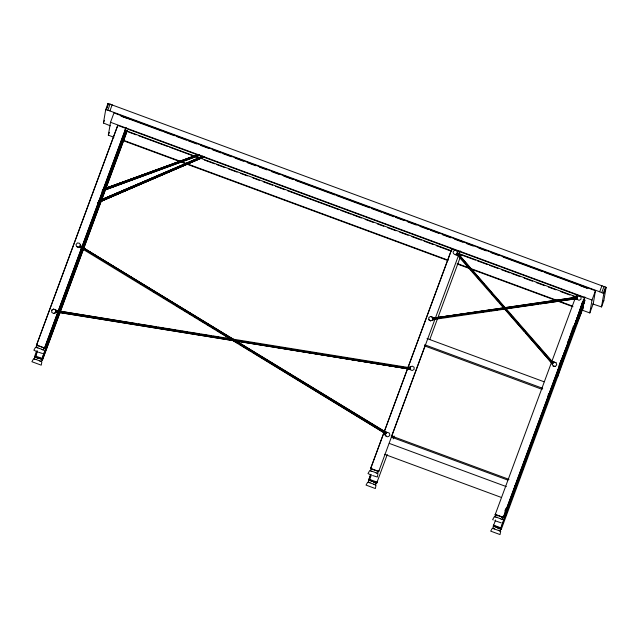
<?xml version="1.0" encoding="UTF-8"?>
<svg xmlns="http://www.w3.org/2000/svg" width="638" height="638" viewBox="0 0 638 638"><rect width="100%" height="100%" fill="white"/><g stroke="black" fill="none" stroke-linecap="round" stroke-linejoin="round"><path stroke-width="0.96" d="M573.801 327.358L581.066 309.183L581.585 309.374L581.186 312.787L558.984 365.622M56.846 310.634L56.806 312.118L53.608 313.513L51.718 312.373L51.766 310.14L53.696 309.071L56.838 310.682L136.524 323.721M273.239 346.817L408.99 369.027L412.148 370.55L414.086 369.458L414.126 367.257L412.236 366.116L409.022 367.592L56.838 310.682L55.586 309.964L55.546 312.692L53.616 313.481M55.57 311.312L409.022 368.238C410.569 372.775 411.478 364.681 409.03 367.544L408.99 369.027L236.834 341.202M430.754 316.432L433.896 318.035L433.896 318.689L433.872 319.423L430.666 320.866L428.776 319.734L428.824 317.493L430.754 316.432L433.904 317.995L468.42 313.194M577.231 296.67L577.175 299.453L575.915 298.791L577.231 296.67L575.947 297.356L433.896 318.035L575.955 297.308L579.16 295.88L581.043 297.053L581.003 299.254L579.065 300.323L575.923 298.744L433.864 319.471C431.447 322.262 432.309 314.255 433.896 318.689L577.207 298.05M408.99 369.027L409.006 368.317M38.001 358.341L34.42 357.017L34.508 356.538L42.547 359.513L42.467 359.991L41.693 359.657M37.53 344.56L37.171 345.772L36.39 345.485L117.711 125.391L584.671 297.818L582.622 309.829M35.497 356.483L35.569 356.052L42.06 358.444L41.98 358.875L39.205 357.854M43.942 347.391L43.655 348.165L44.429 348.452L126.061 127.512M51.766 310.172L53.696 309.071M79.662 246.188L385.208 432.588C390.177 431.647 380.966 432.054 386.261 436.352C388.558 437.923 391.07 434.821 389.06 432.907L385.663 432.054L81.098 246.443C80.061 248.836 75.786 247.081 76.002 244.625L77.397 242.919L79.583 243.277L81.09 246.491L200.013 319.295M78.785 247.289L80.532 245.12L81.09 246.491L234.226 339.815M110.342 125.838L103.428 123.014L105.709 109.64L108.005 103.428L606.1 287.347L603.819 300.721L601.522 306.934L592.654 303.927M107.359 107.248L108.005 103.428M113.931 137.234L108.324 135.16L110.518 122.273L113.971 112.95L595.453 290.745L593.26 303.624L589.815 312.947L582.335 310.188M117.392 127.241L117.711 125.391M104.919 188.744L126.428 130.351L127.129 131.125L106.044 188.106M370.718 474.313L368.565 480.398L370.638 474.792M371.667 467.941L371.308 469.153L370.526 468.866L451.816 248.86M369.346 480.637L371.436 474.752M373.884 482.32L376.603 483.365L376.97 482.113L369.705 479.433M378.653 471.354L378.573 471.833L460.205 250.894M376.899 482.543L376.97 482.113M378.86 471.059L378.932 470.621M385.304 434.502L385.208 432.588L386.181 433.409M386.261 436.352L384.754 433.162M428.776 319.734L430.666 320.866M425.02 346.833L425.339 344.999L391.277 437.062L507.864 480.111M553.106 363.174L457.701 254.331C453.586 256.755 458.188 250 458.14 253.852C457.047 256.173 452.82 254.403 453.06 251.978L454.455 250.279L456.633 250.63L458.148 253.804L484.713 284.556M456.633 250.662L454.447 250.303M461.266 254.498L429.805 339.52M500.846 527.849L493.581 525.17L493.214 526.43L495.582 519.994M497.903 515.895L495.184 514.89L495.263 514.411L503.302 517.378L503.222 517.865L501.436 517.203M493.581 525.17L493.509 525.6L499.865 527.953M495.543 513.678L495.184 514.89M500.487 529.062L556.862 376.412M502.441 517.577L502.808 516.365M497.68 528.073L501.253 529.396L501.34 528.918L493.294 525.943M513.773 490.096L513.119 494.729M513.502 493.692L514.914 485.438M555.985 362.679L553.983 362.105L552.133 362.352C553.098 366.148 550.61 362.655 552.588 361.826L555.985 362.679L556.759 364.769L555.363 366.475L553.186 366.116L551.663 362.974L525.736 333.028M546.798 403.695L548.513 393.606M553.186 366.116L555.371 366.443M575.947 297.356L577.175 299.429M575.915 298.791L540.402 303.784M589.815 312.947L592.008 300.067L595.453 290.745M601.522 306.934L603.803 293.56L606.1 287.347M555.857 377.417L555.196 379.179L561.536 359.848M577.733 316.807L581.066 309.183M581.585 309.374L581.019 309.374M556.519 375.599L556.184 376.42M565.834 348.444L555.77 377.521L556.288 377.712L557.7 376.276L582.909 300.937M569.327 338.18L573.45 326.058M582.59 301.87L557.094 376.707L555.714 379.371L555.196 379.124M580.604 311.998L581.306 310.196M105.709 109.64L106.283 109.72L108.588 103.508M106.283 109.72L107.822 110.191L110.119 103.978M103.428 123.014L104.417 120.351M107.822 110.191L109.903 110.924L112.2 104.712M108.324 135.16L109.361 132.361M36.39 345.485L117.591 125.957M36.055 347.463L36.821 345.389L40.489 346.514L44.086 348.069L43.32 350.142L42.85 349.855M34.42 357.017L36.581 350.932M41.35 361.674L42.116 359.609L38.519 358.046L34.851 356.921L34.085 358.995L34.596 359.066M37.299 351.379L35.21 357.264L37.57 350.876M44.429 348.452L125.981 127.999M41.773 359.226L126.428 130.351M41.98 358.875L58.927 313.075M59.621 311.2L99.727 202.764M100.421 200.898L104.225 190.618M42.547 359.513L100.948 201.64M101.633 199.766L127.209 130.646M42.467 359.991L105.358 189.972M370.526 468.866L383.661 433.369M384.347 431.495L452.079 248.405M368.222 482.376L368.987 480.302L372.656 481.427L376.253 482.982L375.487 485.055M371.428 469.058L370.957 468.77L378.222 471.45L377.457 473.524L376.986 473.236M393.375 437.827L394.061 435.969M376.603 483.365L387.274 454.503M393.191 438.88L393.877 437.022M495.255 514.459L576.465 294.884M501.635 519.26L502.106 519.547L502.872 517.474L499.275 515.919L495.606 514.794L494.841 516.868L495.351 516.94M498.358 530.226L500.144 531.087L500.91 529.014L493.645 526.334L492.879 528.4L494.721 528.886M504.81 511.19L505.846 508.382M503.302 517.378L584.855 296.925M503.222 517.865L584.424 298.337M560.323 367.065L577.956 319.391M580.724 311.918L584.871 300.697M500.774 528.288L556.448 377.784M568.546 345.062L572.35 334.783M573.044 332.916L573.737 331.042M581.689 309.542L584.105 303.002M501.253 529.396L583.579 306.591M603.803 293.56L599.696 291.781L601.993 285.561M601.762 292.579L604.058 286.366M603.269 293.233L605.566 287.012M555.77 377.521L556.599 375.319M555.714 379.371L556.376 377.608M567.365 342.981L569.255 338.387M559.741 363.78L581.019 312.03L579.631 312.213L580.516 310.634L581.035 310.826M457.685 254.418L458.148 253.804L552.58 361.866L553.975 362.137M385.312 434.47L387.059 432.341M552.237 364.242L553.983 362.105M76.783 246.683L80.181 247.552L384.746 433.21L385.2 432.668M432.596 320.053L433.896 318.689L432.62 318.673M410.306 366.906L409.022 368.238L410.282 368.286M556.751 375.272L556.145 375.702L556.312 376.42L557.7 376.276L557.118 375.511L557.7 376.276M202.517 156.804L98.069 202.661L204.71 156.605L97.789 202.653L204.455 156.828M202.804 156.015L98.954 200.898L194.207 160.018M98.236 201.991L202.509 156.796M196.033 159.229L201.528 156.868M119.593 192.524L122.344 191.352M124.171 190.563L127.839 189M130.583 187.819L132.417 187.038M143.398 182.332L146.15 181.152M162.626 174.094L165.37 172.914M201.552 156.86L98.651 200.882L161.765 174.222M172.738 169.58L175.482 168.424M177.308 167.65L180.052 166.486M102.846 190.778L172.427 164.795M176.144 163.408L184.494 160.29M188.202 158.91L192.843 157.171M106.793 188.792L109.592 187.763M118.939 184.318L121.746 183.289M131.085 179.844L133.892 178.815M143.231 175.378L146.038 174.341M157.251 170.218L160.05 169.182M169.397 165.744L172.196 164.708M181.543 161.27L184.35 160.242M193.689 156.796L196.496 155.768M197.748 154.627L102.854 189.438L198.29 154.643L103.46 189.007L199.702 154.571L103.348 189.606M101.944 191.161L199.702 155.273L102.574 190.698M78.785 247.257L80.643 246.978L80.532 245.12M470.389 312.915L477.296 311.942M479.266 311.671L482.224 311.248M484.202 310.977L486.172 310.698M488.142 310.419L491.1 310.004M493.078 309.725L495.048 309.454M497.018 309.175L499.977 308.76M501.954 308.481L503.924 308.202M510.831 307.237L512.8 306.958M519.707 305.993L521.677 305.714M464.456 314.462L466.426 314.191M473.332 313.218L475.302 312.939M478.261 312.524L480.239 312.245M482.208 311.966L484.186 311.695M487.145 311.272L489.115 311.001M491.085 310.722L493.062 310.443M495.032 310.164L497.991 309.749M499.961 309.47L502.919 309.055M508.845 308.226L515.743 307.253M517.721 306.974L520.68 306.559M522.65 306.28L529.556 305.307M531.526 305.036L538.432 304.063M603.245 300.642L603.819 300.721M43.575 347.997L44.086 348.069M41.614 359.537L42.116 359.609M377.72 471.378L378.222 471.45M370.694 470.908L369.673 470.645L368.006 473.563L370.295 474.664M368.732 482.448L367.703 482.184L366.037 485.095L375.375 488.548L376.005 485.247L375.016 484.768M502.369 517.41L502.872 517.474M500.399 528.942L500.91 529.014M56.806 312.118L233.883 340.732M138.486 324.04L140.456 324.367M142.426 324.686L156.198 326.943M158.16 327.262L160.13 327.581M162.1 327.908L164.062 328.227M166.032 328.554L175.873 330.157M177.835 330.484L179.804 330.803M181.774 331.13L183.736 331.449M185.706 331.768L187.676 332.095M189.638 332.414L199.479 334.025M201.448 334.344L203.41 334.671M205.38 334.99L207.35 335.309M209.312 335.636L211.282 335.955M213.251 336.282L219.153 337.247M221.123 337.566L223.085 337.885M225.054 338.212L227.024 338.531M170.936 330.085L172.898 330.404M174.868 330.731L176.838 331.05M178.799 331.369L180.769 331.696M182.739 332.015L184.701 332.334M186.671 332.661L192.572 333.626M194.542 333.945L196.512 334.272M198.474 334.591L200.444 334.91M202.413 335.237L204.375 335.556M206.345 335.875L208.315 336.202M210.285 336.521L216.186 337.486M218.148 337.805L220.118 338.132M222.088 338.451L224.05 338.77M226.019 339.097L227.989 339.416M229.959 339.743L232.91 340.221M237.822 341.027L239.792 341.346M241.762 341.673L243.724 341.992M245.694 342.311L247.664 342.638M249.625 342.957L263.398 345.214M265.368 345.533L267.338 345.852M269.3 346.179L271.27 346.498M455.843 254.61L457.239 254.913L551.663 362.974M37.905 347.941L35.537 347.271L33.87 350.182L36.159 351.291M42.555 353.54L38.487 352.192M35.935 359.481L33.567 358.803L31.9 361.722L41.239 365.167L41.869 361.866L39.564 360.821M370.247 470.732L372.042 471.322M496.691 517.346L494.322 516.676L492.656 519.595L493.262 519.962M501.348 522.945L494.952 520.696M368.286 482.264L370.072 482.854M37.65 347.822L39.723 348.587M371.787 471.203L375.934 472.734M496.436 517.227L500.591 518.758M372.624 475.565L377.345 477.009L377.975 473.715L375.67 472.662M35.68 359.353L41.334 361.539M369.817 482.735L373.972 484.266M109.903 110.924L599.696 291.781M121.156 116.068L127.696 118.485M129.562 119.17L162.251 131.245M164.118 131.93L174.389 135.727M176.255 136.412L186.535 140.208M188.401 140.894L196.807 144.005M200.539 145.384L208.945 148.487M212.685 149.866L221.091 152.968M222.957 153.654L231.363 156.765M235.095 158.144L243.501 161.247M247.241 162.626L255.639 165.728M259.379 167.108L266.851 169.868M271.517 171.59L278.989 174.349M283.663 176.072L293.001 179.525M295.801 180.554L335.03 195.037M336.896 195.73L369.577 207.797M371.452 208.49L381.723 212.279M383.59 212.972L393.861 216.768M395.727 217.454L404.133 220.557M407.873 221.936L416.279 225.039M420.011 226.418L428.417 229.52M430.283 230.214L438.689 233.317M442.429 234.696L450.835 237.799M454.567 239.178L462.973 242.281M466.713 243.66L473.244 246.077M478.851 248.142L486.323 250.901M490.989 252.632L498.461 255.391M503.135 257.114L542.356 271.597M544.222 272.282L576.911 284.357M578.778 285.042L587.183 288.145M121.132 116.14L129.171 119.107M580.819 285.872L587.072 288.185M110.518 122.273L592.008 300.067M452.501 249.618L453.02 249.809M124.442 130.136L451.584 250.854M458.547 253.446L576.728 297.061M583.236 299.541L585.142 300.195M128.597 132.05L136.077 134.809M138.885 135.846L167.866 146.549M169.74 147.242L193.107 155.871M195.914 156.908L198.721 157.937M204.327 160.01L214.615 163.806M216.481 164.5L224.895 167.611M228.635 168.99L237.049 172.093M240.789 173.472L247.337 175.889M252.943 177.962L259.491 180.379M263.231 181.758L272.578 185.211M275.385 186.248L284.731 189.701M287.539 190.738L338.961 209.727M340.828 210.412L351.115 214.209M352.981 214.902L361.395 218.013M365.135 219.392L373.549 222.495M377.289 223.874L383.837 226.291M387.577 227.678L395.991 230.781M399.731 232.16L408.145 235.27M411.885 236.65L421.232 240.103M424.039 241.14L433.385 244.593M436.193 245.63L451.154 251.149M458.634 253.916L475.462 260.129M477.328 260.814L487.615 264.611M489.482 265.304L497.895 268.415M501.635 269.794L510.049 272.897M511.923 273.59L520.337 276.701M524.077 278.08L532.491 281.183M536.231 282.562L544.645 285.672M548.385 287.052L555.865 289.811M560.539 291.542L569.886 294.995M572.693 296.032L575.5 297.061M123.134 140.169L180.099 161.199M181.966 161.892L448.139 260.176M457.478 263.622L556.472 300.179M558.338 300.865L572.35 306.041M123.278 140.679L184.988 163.464M186.854 164.157L447.701 260.471M457.055 263.925L572.98 306.734M580.333 311.256L580.851 311.448M427.005 338.547L544.078 381.779M424.709 344.767L542.707 388.335M424.461 345.852L542.172 389.379M391.174 435.85L508.988 479.353M389.276 443.394L506.349 486.619M384.459 454.28L501.532 497.512M44.516 347.973L36.47 345.006L37.243 345.341M370.606 468.388L378.645 471.402M369.633 479.864L372.361 480.869M368.644 479.92L376.683 482.886M39.731 348.555L41.797 349.353M126.356 130.79L127.129 131.125M500.32 518.694L502.624 519.739M373.701 484.202L375.471 484.92M41.534 349.281L43.304 350.007M410.258 369.657L408.998 368.979L56.814 312.07L55.546 312.692L56.838 311.328L55.594 309.94M236.778 341.37L385.655 432.101M202.565 320.858L205.109 322.421M206.808 323.458L213.602 327.621M216.154 329.176L218.698 330.739M220.397 331.776L222.949 333.339M225.493 334.902L228.045 336.457M229.744 337.502L233.141 339.583M239.09 343.22L240.789 344.257M243.333 345.82L245.885 347.383M248.429 348.938L250.981 350.501M252.68 351.538L254.379 352.583M256.931 354.138L259.475 355.701M262.027 357.264L263.725 358.301M266.269 359.864L268.821 361.419M271.365 362.982L273.917 364.545M275.616 365.582L277.315 366.619M279.867 368.182L281.565 369.219M284.963 371.3L286.661 372.345M289.205 373.9L291.757 375.463M294.301 377.026L296.853 378.581M298.552 379.626L300.251 380.663M312.141 387.944L314.694 389.507M335.078 401.988L337.63 403.543M348.667 410.306L350.366 411.343M357.168 415.505L358.867 416.542M380.096 429.549L381.795 430.586M140.089 283.463L141.788 284.508M152.833 291.263L155.385 292.826M163.025 297.507L164.724 298.544M167.276 300.107L168.974 301.144M175.769 305.307L182.564 309.462M184.262 310.507L187.66 312.58M189.358 313.625L191.91 315.18M193.609 316.225L196.153 317.78M198.705 319.343L205.5 323.498M207.198 324.543L210.596 326.624M212.294 327.661L214.846 329.224M216.545 330.261L228.436 337.542M231.833 339.623L237.783 343.26M239.481 344.297L251.372 351.578M253.071 352.615L384.746 433.21M495.606 514.794L496.077 515.081M493.645 526.334L494.115 526.621M368.987 480.302L369.458 480.589M36.821 345.389L37.291 345.676M34.851 356.921L35.321 357.208M456.72 253.549L457.701 254.331L457.59 252.481M469.488 267.92L471.458 270.169M491.786 293.424L493.748 295.681M518.016 323.434L519.324 324.933M520.64 326.433L521.948 327.94M537.036 345.19L538.344 346.689M540.314 348.938L544.246 353.444L543.042 351.961M469.999 268.638L471.299 270.137M473.236 272.386L475.828 275.377M477.128 276.876L482.958 283.615M492.034 294.094L493.334 295.593M495.925 298.592L497.871 300.833M499.809 303.082L501.755 305.323M505.001 309.071L524.444 331.529M486.012 286.055L488.604 289.054M490.55 291.295L491.842 292.794M495.08 296.542L504.802 307.771M508.047 311.519L510.639 314.51M512.585 316.759L514.523 319.008M517.123 322.007L518.415 323.498M538.504 346.721L540.45 348.962M559.43 364.394L559.598 365.151M500.663 531.279L500.032 534.572L490.686 531.127L492.361 528.208L500.663 531.279"/></g></svg>
